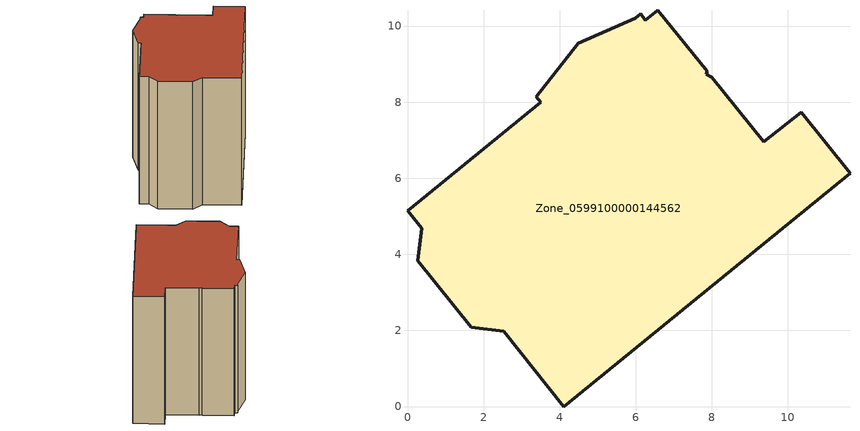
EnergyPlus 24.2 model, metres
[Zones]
Zone_0599100000144562
 floor ground (C_G): 6.58,10.41 7.87,8.81 7.85,8.73 8,8.66 9.37,6.96 10.35,7.74 11.63,6.13 4.11,0 2.53,1.98 1.68,2.08 0.27,3.83 0.38,4.68 0,5.15 3.5,8 3.38,8.14 4.49,9.55 5.98,10.2 6.13,10.33 6.25,10.15 z0
 wall outside (C_F): 11.63,6.13 10.35,7.74 9.37,6.96 8,8.66 7.85,8.73 7.87,8.81 6.58,10.41 6.25,10.15 6.13,10.33 5.98,10.2 4.49,9.55 3.38,8.14 3.5,8 0,5.15 0.38,4.68 0.27,3.83 1.68,2.08 2.53,1.98 4.11,0 11.63,6.13 z0:9.32
 roof outside (C_R): 7.87,8.81 6.58,10.41 6.25,10.15 6.13,10.33 5.98,10.2 4.49,9.55 3.38,8.14 3.5,8 0,5.15 0.38,4.68 0.27,3.83 1.68,2.08 2.53,1.98 4.11,0 11.63,6.13 10.35,7.74 9.37,6.96 8,8.66 7.85,8.73 z9.32
[BUILDING]
Pand.0599100000144562: North Axis=0; Terrain=City; Loads Convergence Tolerance Value=0.04; Temperature Convergence Tolerance Value=0.4; Solar Distribution=FullExterior; Maximum Number of Warmup Days=25; Minimum Number of Warmup Days=1
[Site:Location]
Rotterdam.The.Hague.AP_ZH_NLD Design_Conditions: Latitude=51.96; Longitude=4.45; Time Zone=1; Elevation=-4.5
[SITE:GROUNDTEMPERATURE:BUILDINGSURFACE]
18, 18, 18, 18, 18, 18, 18, 18, 18, 18, 18, 18
[MATERIAL] Thermal Absorptance=0.9; Solar Absorptance=0.7; Visible Absorptance=0.7
Name | Roughness | Thickness | Conductivity | Density | Specific Heat
G.TC.1946 | MediumSmooth | 0.15 | 1 | 540 | 1210
F.TC.1946 | Rough | 0.3 | 0.857143 | 1920 | 840
R.TC.1946 | MediumRough | 0.2 | 0.909091 | 1500 | 1000
[CONSTRUCTION]
C_G: G.TC.1946
C_F: F.TC.1946
C_R: R.TC.1946
[ZONE]
Zone_0599100000144562: Type=1; Multiplier=1; Ceiling Height=Autocalculate; Volume=Autocalculate; Floor Area=autocalculate; Part of Total Floor Area=Yes
[ZONEINFILTRATION:DESIGNFLOWRATE]
Infil_Zone_0599100000144562: Zone or ZoneList or Space or SpaceList=Zone_0599100000144562; Schedule=AlwaysOn; Design Flow Rate Calculation Method=Flow/Area; Flow Rate per Floor Area=0.003; Constant Term Coefficient=1; Temperature Term Coefficient=0; Velocity Term Coefficient=0; Velocity Squared Term Coefficient=0
[HVACTEMPLATE:ZONE:IDEALLOADSAIRSYSTEM]
Zone_0599100000144562: Maximum Heating Supply Air Temperature=50; Minimum Cooling Supply Air Temperature=13; Maximum Heating Supply Air Humidity Ratio=0.0156; Minimum Cooling Supply Air Humidity Ratio=0.0077; Heating Limit=NoLimit; Cooling Limit=NoLimit; Dehumidification Control Type=ConstantSensibleHeatRatio; Cooling Sensible Heat Ratio=0.7; Dehumidification Setpoint=60; Humidification Control Type=None; Humidification Setpoint=30; Outdoor Air Method=None; Outdoor Air Flow Rate per Person=0.00944; Outdoor Air Flow Rate per Zone Floor Area=0; Outdoor Air Flow Rate per Zone=0; Demand Controlled Ventilation Type=None; Outdoor Air Economizer Type=NoEconomizer; Heat Recovery Type=None; Sensible Heat Recovery Effectiveness=0.7; Latent Heat Recovery Effectiveness=0.65
[ZONECONTROL:THERMOSTAT]
ThermostatControl_Zone_0599100000144562: Zone or ZoneList=Zone_0599100000144562; Control Type Schedule=DualSetpointControlType; Control 1=Thermostat_Zone_0599100000144562; Temperature Difference Between Cutout And Setpoint=0
[THERMOSTATSETPOINT:DUALSETPOINT]
Thermostat_Zone_0599100000144562: Heating Setpoint Temperature Schedule=HeatingSetpoint_Zone_0599100000144562; Cooling Setpoint Temperature Schedule=CoolingSetpoint_Zone_0599100000144562
[SCHEDULE:COMPACT]
HeatingSetpoint_Zone_0599100000144562: Through: 12/31, For: AllDays, Until: 24:00, 21
CoolingSetpoint_Zone_0599100000144562: Through: 12/31, For: AllDays, Until: 24:00, 24
DualSetpointControlType: Through: 12/31, For: AllDays, Until: 24:00, 4
AlwaysOn: Through: 12/31, For: AllDays, Until: 24:00, 1
